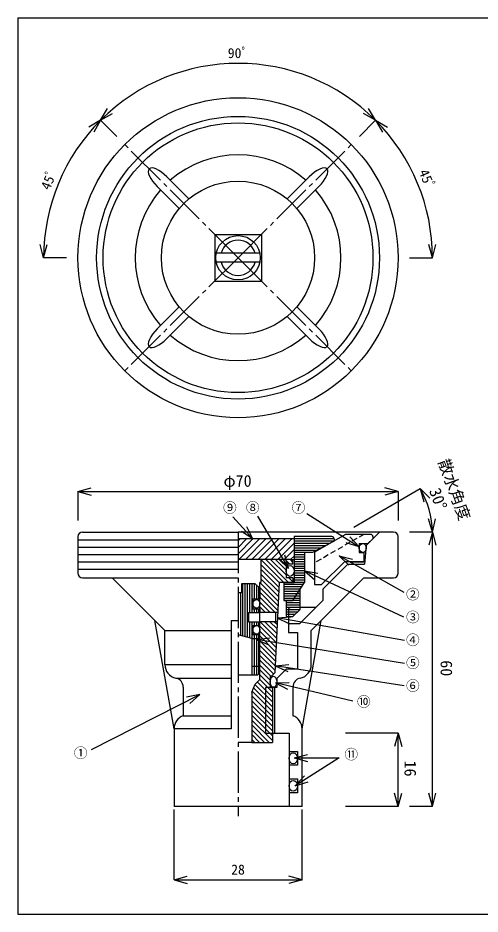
# Model space of a CAD drawing. Units: millimetres on the paper. Extents: x -140 to 140, y -97 to 99.
# Drawn here: x -139.9 to -38.9, y -96.9 to 99.1 of the extents above; entities that cross this region are included whole.
import ezdxf
from ezdxf.enums import TextEntityAlignment as Align

# ---------------------------------------------------------------- set-up
doc = ezdxf.new("R2010")
doc.units = ezdxf.units.MM
doc.linetypes.add('CHAIN2', pattern=[12, 9, -1, 1, -1])
doc.linetypes.add('DASHED1', pattern=[1.8, 1.2, -0.6])
for name, color, linetype in [('0-0_図面枠', 7, 'Continuous'), ('0-1_ノズル', 3, 'Continuous'), ('0-6', 4, 'Continuous')]:
    doc.layers.add(name, color=color, linetype=linetype)
doc.styles.add('ＭＳ ゴシック', font='')
doc.styles.get('ＭＳ ゴシック').set_extended_font_data('MS Gothic')

msp = doc.modelspace()

# ---------------------------------------------------------------- linework, layer by layer
at = {"layer": '0-0_図面枠', "color": 5}
msp.add_line((-139.949, 99.1), (140.051, 99.1), dxfattribs=at)
msp.add_lwpolyline([(-139.949, 99.1), (-139.949, -96.9), (140.051, -96.9), (140.051, 99.1)], dxfattribs=at)
at = {"layer": '0-1_ノズル', "color": 7, "linetype": 'CHAIN2'}
for p, q in [((-91.822, 46.651), (-116.571, 71.4)), ((-91.822, 46.651), (-67.073, 71.4)), ((-91.822, 46.651), (-116.571, 21.902)), ((-91.822, 46.651), (-67.073, 21.902)), ((-91.822, -13.349), (-91.822, -75.476))]:
    msp.add_line(p, q, dxfattribs=at)
at = {"layer": '0-1_ノズル', "color": 7}
for p, q in [((-102.558, 59.508), (-107.378, 64.329)), ((-81.086, 59.508), (-76.266, 64.329)), ((-104.679, 57.387), (-109.5, 62.208)), ((-78.965, 57.387), (-74.144, 62.208)), ((-104.679, 35.915), (-109.5, 31.095)), ((-78.965, 35.915), (-74.144, 31.095)), ((-102.558, 33.794), (-107.378, 28.974)), ((-81.086, 33.794), (-76.266, 28.974)), ((-91.822, -15.149), (-126.822, -15.149)), ((-91.822, -16.749), (-126.822, -16.749)), ((-91.822, -18.349), (-126.822, -18.349)), ((-86.822, -19.349), (-81.822, -24.349)), ((-85.761, -19.349), (-80.761, -24.349)), ((-84.701, -19.349), (-81.322, -22.727)), ((-83.64, -19.349), (-81.313, -21.676)), ((-82.579, -19.349), (-81.322, -20.606)), ((-81.519, -19.349), (-80.519, -20.349)), ((-80.458, -19.349), (-79.822, -19.985)), ((-91.822, -19.949), (-126.822, -19.949)), ((-91.822, -21.549), (-126.822, -21.549)), ((-86.822, -20.409), (-82.825, -24.407)), ((-86.822, -21.47), (-82.873, -25.419)), ((-86.822, -22.531), (-82.921, -26.432)), ((-80.701, -23.349), (-79.822, -24.227)), ((-87.072, -24.402), (-83.017, -28.456)), ((-87.072, -25.463), (-83.066, -29.469)), ((-86.822, -23.591), (-82.969, -27.444)), ((-87.072, -26.523), (-83.114, -30.481)), ((-87.072, -27.584), (-83.707, -30.949)), ((-87.072, -28.645), (-84.768, -30.949)), ((-87.072, -29.705), (-85.828, -30.949)), ((-87.072, -30.766), (-86.889, -30.949)), ((-83.136, -30.949), (-87.072, -30.949)), ((-83.572, -32.949), (-83.572, -30.949)), ((-83.231, -32.949), (-87.072, -32.949)), ((-87.01, -32.949), (-83.403, -36.556)), ((-85.95, -32.949), (-83.355, -35.544)), ((-84.889, -32.949), (-83.307, -34.531)), ((-83.828, -32.949), (-83.259, -33.519)), ((-87.072, -33.948), (-83.451, -37.569)), ((-87.072, -35.009), (-83.5, -38.581)), ((-87.072, -36.069), (-83.548, -39.593)), ((-87.072, -37.13), (-83.596, -40.606)), ((-87.072, -38.191), (-83.644, -41.618)), ((-87.072, -39.251), (-83.692, -42.631)), ((-87.072, -40.312), (-83.741, -43.643)), ((-87.072, -41.373), (-84.032, -44.413)), ((-87.072, -42.433), (-84.656, -44.849)), ((-87.072, -43.494), (-84.822, -45.744)), ((-87.072, -44.555), (-84.822, -46.805)), ((-88.13, -46.678), (-84.322, -50.487)), ((-87.61, -46.137), (-84.322, -49.426)), ((-87.08, -45.607), (-84.322, -48.365)), ((-88.751, -48.178), (-84.322, -52.608)), ((-88.441, -47.428), (-84.322, -51.547)), ((-88.822, -49.169), (-84.322, -53.669)), ((-88.822, -50.229), (-84.322, -54.729)), ((-88.822, -51.29), (-84.322, -55.79)), ((-88.822, -52.351), (-84.322, -56.851)), ((-88.822, -53.411), (-84.322, -57.911)), ((-88.822, -54.472), (-84.322, -58.972)), ((-88.822, -55.533), (-85.006, -59.349)), ((-88.822, -56.593), (-86.066, -59.349)), ((-88.822, -57.654), (-87.127, -59.349)), ((-88.822, -58.715), (-88.188, -59.349)), ((-56.822, -73.349), (-68.322, -73.349))]:
    msp.add_line(p, q, dxfattribs=at)
at = {"layer": '0-1_ノズル'}
for p, q in [((-96.922, 51.751), (-96.922, 41.551)), ((-96.922, 41.551), (-86.722, 41.551)), ((-125.822, -13.349), (-91.822, -13.349)), ((-57.822, -13.349), (-91.822, -13.349)), ((-126.822, -14.349), (-126.822, -22.349)), ((-71.322, -14.349), (-79.572, -14.349)), ((-79.572, -14.349), (-79.572, -24.349)), ((-68.322, -13.849), (-75.072, -17.746)), ((-70.822, -14.849), (-70.822, -15.349)), ((-62.822, -13.849), (-68.322, -13.849)), ((-62.322, -14.849), (-63.432, -15.849)), ((-62.322, -14.349), (-62.322, -14.849)), ((-56.822, -22.349), (-56.822, -14.349)), ((-65.322, -15.849), (-65.322, -17.849)), ((-65.322, -15.849), (-63.432, -15.849)), ((-80.322, -19.349), (-91.822, -19.349)), ((-86.822, -19.349), (-86.822, -24.349)), ((-80.322, -19.349), (-79.822, -19.349)), ((-79.822, -20.349), (-79.822, -19.349)), ((-77.322, -17.849), (-77.322, -24.349)), ((-75.072, -17.746), (-75.072, -24.849)), ((-65.322, -17.849), (-64.322, -17.849)), ((-64.322, -17.849), (-64.322, -19.849)), ((-81.322, -20.349), (-81.322, -23.349)), ((-79.822, -20.349), (-81.322, -20.349)), ((-73.572, -24.849), (-68.572, -19.849)), ((-64.322, -19.849), (-68.572, -19.849)), ((-66.822, -19.849), (-64.322, -19.849)), ((-125.822, -23.349), (-119.322, -23.349)), ((-119.322, -23.349), (-91.822, -23.349)), ((-79.822, -23.349), (-81.322, -23.349)), ((-79.822, -23.349), (-79.822, -24.349)), ((-75.822, -34.849), (-64.322, -23.349)), ((-64.322, -23.349), (-57.822, -23.349)), ((-91.072, -24.649), (-91.072, -26.649)), ((-88.072, -24.649), (-91.072, -24.649)), ((-88.072, -24.649), (-87.072, -25.649)), ((-86.822, -24.349), (-87.072, -24.349)), ((-82.822, -24.349), (-83.765, -44.159)), ((-79.822, -24.349), (-82.822, -24.349)), ((-81.822, -24.349), (-81.822, -28.349)), ((-81.822, -24.349), (-79.572, -24.349)), ((-79.822, -28.349), (-77.322, -24.349)), ((-75.072, -24.849), (-73.572, -24.849)), ((-91.072, -26.649), (-91.822, -26.649)), ((-87.072, -25.649), (-87.072, -27.949)), ((-78.322, -25.949), (-78.322, -30.349)), ((-73.322, -25.849), (-73.322, -28.349)), ((-88.572, -27.949), (-88.572, -30.149)), ((-88.572, -27.949), (-87.072, -27.949)), ((-81.822, -28.349), (-79.822, -28.349)), ((-78.322, -33.349), (-73.322, -28.349)), ((-89.572, -30.949), (-89.572, -32.949)), ((-89.572, -30.949), (-87.072, -30.949)), ((-88.572, -30.149), (-87.072, -30.149)), ((-87.072, -30.149), (-87.072, -30.949)), ((-80.822, -30.349), (-80.822, -33.349)), ((-74.822, -29.849), (-80.322, -29.849)), ((-93.322, -32.674), (-93.322, -56.349)), ((-93.322, -32.674), (-91.822, -32.674)), ((-89.572, -32.949), (-87.072, -32.949)), ((-87.072, -33.749), (-87.072, -32.949)), ((-77.822, -56.349), (-73.647, -32.674)), ((-107.822, -34.849), (-93.322, -34.849)), ((-88.572, -33.749), (-88.572, -35.749)), ((-88.572, -33.749), (-87.072, -33.749)), ((-80.822, -33.349), (-80.822, -35.349)), ((-80.822, -33.349), (-78.322, -33.349)), ((-75.822, -42.349), (-75.822, -34.849)), ((-88.822, -36.649), (-91.822, -35.845)), ((-88.822, -36.649), (-87.072, -36.649)), ((-88.822, -36.649), (-88.822, -44.649)), ((-88.572, -35.749), (-87.072, -35.749)), ((-87.072, -44.149), (-87.072, -35.749)), ((-80.822, -35.349), (-78.822, -35.349)), ((-78.822, -35.349), (-78.822, -43.349)), ((-107.822, -42.349), (-93.322, -42.349)), ((-88.822, -42.649), (-87.072, -42.649)), ((-87.572, -44.649), (-91.822, -44.649)), ((-87.572, -44.649), (-87.072, -44.149)), ((-84.489, -44.849), (-84.822, -44.849)), ((-84.489, -44.849), (-83.765, -44.159)), ((-93.322, -45.349), (-105.422, -45.349)), ((-88.822, -48.349), (-88.115, -46.642)), ((-88.115, -46.642), (-87.072, -45.599)), ((-83.322, -45.349), (-83.322, -47.349)), ((-103.822, -47.248), (-103.822, -53.52)), ((-88.822, -48.349), (-88.822, -59.349)), ((-85.822, -47.349), (-85.822, -57.349)), ((-83.322, -47.349), (-85.822, -47.349)), ((-84.322, -47.349), (-84.322, -59.349)), ((-83.822, -47.349), (-83.822, -57.349)), ((-79.822, -47.248), (-79.822, -53.52)), ((-103.822, -53.52), (-93.322, -53.52)), ((-105.822, -56.349), (-105.822, -73.349)), ((-77.822, -73.349), (-77.822, -56.349)), ((-85.822, -57.349), (-80.672, -57.349)), ((-80.672, -57.349), (-80.672, -73.349)), ((-88.822, -59.349), (-91.822, -59.349)), ((-88.822, -59.349), (-84.322, -59.349)), ((-80.672, -61.349), (-78.822, -61.349)), ((-78.822, -61.349), (-78.822, -64.349)), ((-80.672, -64.349), (-80.672, -67.349)), ((-78.822, -64.349), (-80.672, -64.349)), ((-80.672, -67.349), (-78.822, -67.349)), ((-78.822, -67.349), (-78.822, -70.349)), ((-78.822, -70.349), (-80.672, -70.349)), ((-77.822, -73.349), (-105.822, -73.349))]:
    msp.add_line(p, q, dxfattribs=at)
at = {"layer": '0-1_ノズル', "color": 4}
for p, q in [((-87.076, 47.651), (-96.568, 47.651)), ((-87.076, 45.651), (-96.568, 45.651)), ((-126.822, -4.466), (-123.924, -3.69)), ((-66.544, -12.245), (-51.996, -3.846)), ((-56.822, -4.466), (-59.72, -3.69)), ((-51.996, -3.846), (-49.875, -5.967)), ((-51.996, -3.846), (-51.22, -6.743)), ((-126.822, -4.466), (-56.822, -4.466)), ((-126.822, -4.466), (-123.924, -5.243)), ((-126.822, -4.466), (-126.822, -10.849)), ((-56.822, -4.466), (-59.72, -5.243)), ((-56.822, -4.466), (-56.822, -10.849)), ((-49.322, -13.349), (-50.171, -10.471)), ((-49.322, -13.349), (-48.618, -10.433)), ((-88.557, -14.849), (-89.92, -12.176)), ((-49.322, -13.349), (-54.322, -13.349)), ((-49.322, -13.349), (-54.322, -13.349)), ((-49.322, -13.349), (-50.098, -16.247)), ((-49.322, -73.349), (-49.322, -13.349)), ((-49.322, -13.349), (-48.545, -16.247)), ((-70.822, -14.849), (-79.572, -14.849)), ((-70.822, -15.349), (-79.572, -15.349)), ((-65.324, -16.603), (-67.349, -14.391)), ((-71.762, -15.849), (-79.572, -15.849)), ((-72.703, -16.349), (-79.572, -16.349)), ((-73.643, -16.849), (-79.572, -16.849)), ((-74.583, -17.349), (-79.572, -17.349)), ((-80.8, -21.31), (-81.615, -18.423)), ((-77.322, -17.849), (-79.572, -17.849)), ((-77.322, -18.349), (-79.572, -18.349)), ((-77.322, -18.849), (-79.572, -18.849)), ((-77.322, -19.349), (-79.572, -19.349)), ((-69.721, -18.514), (-67.586, -20.621)), ((-77.322, -19.849), (-79.572, -19.849)), ((-77.322, -20.349), (-79.572, -20.349)), ((-77.322, -20.849), (-79.572, -20.849)), ((-77.322, -21.349), (-79.572, -21.349)), ((-77.322, -21.849), (-79.572, -21.849)), ((-77.322, -22.349), (-79.572, -22.349)), ((-77.322, -22.849), (-79.572, -22.849)), ((-77.322, -23.349), (-79.572, -23.349)), ((-77.322, -21.849), (-75.025, -23.778)), ((-90.822, -24.649), (-90.822, -36.113)), ((-90.322, -24.649), (-90.322, -36.247)), ((-89.822, -24.649), (-89.822, -36.381)), ((-89.322, -24.649), (-89.322, -30.949)), ((-88.822, -24.649), (-88.822, -30.949)), ((-88.322, -24.649), (-88.322, -27.949)), ((-87.822, -24.899), (-87.822, -27.949)), ((-87.322, -25.399), (-87.322, -27.949)), ((-77.634, -24.849), (-81.822, -24.849)), ((-77.947, -25.349), (-81.822, -25.349)), ((-77.322, -23.849), (-79.572, -23.849)), ((-77.322, -24.349), (-79.572, -24.349)), ((-91.322, -26.649), (-91.322, -35.979)), ((-78.259, -25.849), (-81.822, -25.849)), ((-78.322, -26.349), (-81.822, -26.349)), ((-78.322, -26.849), (-81.822, -26.849)), ((-78.322, -27.349), (-81.822, -27.349)), ((-78.322, -27.849), (-81.822, -27.849)), ((-78.322, -28.349), (-81.822, -28.349)), ((-78.322, -28.849), (-81.322, -28.849)), ((-78.322, -29.349), (-81.322, -29.349)), ((-88.322, -30.149), (-88.322, -30.949)), ((-87.822, -30.149), (-87.822, -30.949)), ((-87.322, -30.149), (-87.322, -30.949)), ((-80.322, -29.849), (-81.322, -29.849)), ((-78.322, -30.349), (-81.322, -30.349)), ((-78.822, -30.849), (-81.322, -30.849)), ((-79.322, -31.349), (-81.322, -31.349)), ((-89.322, -32.949), (-89.322, -36.515)), ((-88.822, -32.949), (-88.822, -36.649)), ((-88.322, -32.949), (-88.322, -33.749)), ((-87.822, -32.949), (-87.822, -33.749)), ((-87.322, -32.949), (-87.322, -33.749)), ((-83.29, -32.123), (-80.572, -33.394)), ((-88.322, -35.749), (-88.322, -44.649)), ((-87.859, -36.818), (-85.123, -38.049)), ((-87.822, -35.749), (-87.822, -44.649)), ((-87.322, -35.749), (-87.322, -44.399)), ((-83.692, -42.631), (-80.946, -43.837)), ((-83.652, -46.316), (-81.009, -47.735)), ((-100.144, -48.868), (-103.079, -49.487)), ((-56.822, -57.349), (-68.322, -57.349)), ((-56.822, -57.349), (-57.598, -60.247)), ((-56.822, -73.349), (-56.822, -57.349)), ((-56.822, -57.349), (-56.045, -60.247)), ((-79.572, -62.754), (-76.675, -61.978)), ((-79.572, -62.754), (-76.675, -63.531)), ((-79.364, -68.862), (-77.33, -66.656)), ((-79.364, -68.862), (-76.5, -67.969)), ((-56.822, -73.349), (-57.598, -70.451)), ((-56.822, -73.349), (-56.045, -70.451)), ((-49.322, -73.349), (-50.098, -70.451)), ((-49.322, -73.349), (-48.545, -70.451)), ((-105.822, -89.42), (-105.822, -74.046)), ((-77.822, -89.42), (-77.822, -74.046)), ((-56.822, -73.349), (-68.322, -73.349)), ((-49.322, -73.349), (-54.322, -73.349)), ((-105.822, -89.42), (-102.924, -88.643)), ((-105.822, -89.42), (-77.822, -89.42)), ((-105.822, -89.42), (-102.924, -90.196)), ((-77.822, -89.42), (-80.72, -88.643)), ((-77.822, -89.42), (-80.72, -90.196))]:
    msp.add_line(p, q, dxfattribs=at)
at = {"layer": '0-1_ノズル', "color": 2}
for p, q in [((-79.572, -14.849), (-91.822, -14.849)), ((-88.557, -14.849), (-91.822, -18.114)), ((-89.971, -14.849), (-91.822, -16.699)), ((-91.386, -14.849), (-91.822, -15.285)), ((-87.143, -14.849), (-91.643, -19.349)), ((-85.729, -14.849), (-90.229, -19.349)), ((-84.315, -14.849), (-88.815, -19.349)), ((-82.9, -14.849), (-87.4, -19.349)), ((-81.486, -14.849), (-85.986, -19.349)), ((-80.072, -14.849), (-84.572, -19.349)), ((-79.572, -15.763), (-83.158, -19.349)), ((-79.572, -17.177), (-81.743, -19.349)), ((-79.572, -18.591), (-80.326, -19.345)), ((-79.822, -19.349), (-79.572, -19.349))]:
    msp.add_line(p, q, dxfattribs=at)
at = {"layer": '0-1_ノズル', "color": 7, "linetype": 'DASHED1'}
msp.add_line((-64.322, -13.849), (-75.072, -20.055), dxfattribs=at)
at = {"layer": '0-1_ノズル'}
for points in [[(-96.922, 51.751), (-86.722, 51.751), (-86.722, 41.551)], [(-60.907, -13.349), (-63.822, -16.264), (-64.172, -20.349)], [(-70.822, -15.349), (-75.524, -17.849), (-77.322, -17.849)], [(-73.322, -25.849), (-67.822, -20.349), (-64.172, -20.349)], [(-107.822, -42.349), (-107.822, -34.849), (-119.322, -23.349)], [(-87.072, -45.599), (-87.072, -45.345), (-87.072, -24.349)], [(-81.322, -28.349), (-81.322, -31.849), (-79.822, -31.849), (-78.322, -30.349)], [(-93.322, -56.349), (-105.822, -56.349), (-109.996, -32.674)], [(-84.822, -44.849), (-84.822, -47.349), (-84.322, -47.349)], [(-78.822, -43.349), (-81.322, -43.349), (-83.322, -45.349)]]:
    msp.add_lwpolyline(points, dxfattribs=at)
at = {"layer": '0-1_ノズル', "color": 4}
for points in [[(-76.818, -9.272), (-65.324, -16.603), (-68.185, -15.7)], [(-92.928, -9.996), (-88.557, -14.849), (-91.074, -13.215)], [(-87.588, -9.906), (-80.8, -21.31), (-82.95, -19.217)], [(-55.517, -26.59), (-69.721, -18.514), (-66.819, -19.271)], [(-55.589, -31.997), (-77.322, -21.849), (-74.368, -22.371)], [(-55.432, -37.069), (-83.29, -32.123), (-80.301, -31.865)], [(-55.432, -42.077), (-87.859, -36.818), (-84.875, -36.516)], [(-55.477, -46.95), (-83.692, -42.631), (-80.711, -42.302)], [(-66.71, -50.299), (-83.652, -46.316), (-80.654, -46.223)], [(-123.886, -60.921), (-100.144, -48.868), (-102.376, -50.872)], [(-79.572, -62.754), (-69.711, -62.754), (-79.364, -68.862)]]:
    msp.add_lwpolyline(points, dxfattribs=at)
at = {"layer": '0-1_ノズル'}
for radius in [35, 30.915, 29.5, 29.5, 16.75]:
    msp.add_circle((-91.822, 46.651), radius, dxfattribs=at)
at = {"layer": '0-1_ノズル', "color": 4}
msp.add_circle((-91.822, 46.651), 4.85, dxfattribs=at)
at = {"layer": '0-1_ノズル'}
for centre, radius, start, end in [((-91.822, 46.651), 22.5, 48.65222, 131.17745), ((-91.822, 46.651), 22.5, 138.82255, 221.17745), ((-91.822, 46.651), 22.5, 318.82255, 41.17745), ((-91.822, 46.651), 22.5, 228.82255, 311.17745), ((-125.822, -14.349), 1, 90, 180), ((-125.822, -14.349), 1, 90, 180), ((-125.822, -14.349), 1, 90, 180), ((-57.822, -14.349), 1, 0, 90), ((-71.322, -14.849), 0.5, 0, 90), ((-62.822, -14.349), 0.5, 0, 90), ((-125.822, -22.349), 1, 180, 270), ((-57.822, -22.349), 1, 270, 0), ((-80.322, -30.349), 0.5, 90, 180), ((-104.822, -42.349), 3, 180, 258.46304), ((-78.822, -42.349), 3, 281.53696, 0), ((-105.822, -47.248), 2, 0, 78.46304), ((-77.822, -47.248), 2, 101.53696, 180), ((-102.822, -56.349), 3, 109.47122, 180), ((-80.822, -56.349), 3, 0, 70.52878)]:
    msp.add_arc(centre, radius, start, end, dxfattribs=at)
at = {"layer": '0-1_ノズル', "color": 4}
for centre, radius, start, end in [((-91.822, 46.651), 3.85, 15.05465, 164.94535), ((-91.822, 46.651), 3.85, 195.05465, 344.94535), ((-69.322, -13.849), 20.006, 1.4321, 30), ((-69.322, -13.849), 20.006, 1.4321, 30)]:
    msp.add_arc(centre, radius, start, end, dxfattribs=at)
at = {"layer": '0-1_ノズル', "color": 7}
for centre, major_axis in [((-108.439, 63.268), (-2.828, 2.828)), ((-75.205, 63.268), (2.828, 2.828)), ((-108.439, 30.034), (-2.828, -2.828)), ((-75.205, 30.034), (2.828, -2.828))]:
    msp.add_ellipse(centre, major_axis=major_axis, ratio=0.375, start_param=4.712389, end_param=7.8539816, dxfattribs=at)
for centre, major_axis, ratio in [((-64.572, -16.849), (0, 1), 0.75), ((-80.447, -21.849), (0, 1.2), 0.7292), ((-87.822, -29.049), (0, 0.95), 0.7895), ((-87.822, -34.749), (0, 0.95), 0.7895), ((-84.072, -46.099), (0, 1.2), 0.625), ((-79.747, -62.849), (0, 1.2), 0.770833), ((-79.747, -68.849), (0, 1.2), 0.770833)]:
    msp.add_ellipse(centre, major_axis=major_axis, ratio=ratio, dxfattribs=at)
at = {"layer": '0-6'}
for p, q in [((-121.874, 76.703), (-120.374, 79.301)), ((-61.77, 76.703), (-63.27, 79.301)), ((-121.874, 76.703), (-124.472, 75.203)), ((-121.874, 76.703), (-119.276, 78.203)), ((-118.338, 73.168), (-121.874, 76.703)), ((-65.305, 73.168), (-61.77, 76.703)), ((-65.305, 73.168), (-61.77, 76.703)), ((-61.77, 76.703), (-64.368, 78.203)), ((-61.77, 76.703), (-59.172, 75.203)), ((-61.77, 76.703), (-60.27, 74.105)), ((-134.322, 46.651), (-135.098, 49.549)), ((-49.322, 46.651), (-50.098, 49.549)), ((-49.322, 46.651), (-48.545, 49.549)), ((-54.322, 46.651), (-49.322, 46.651))]:
    msp.add_line(p, q, dxfattribs=at)
for points in [[(-118.338, 73.168), (-121.874, 76.703), (-123.374, 74.105)], [(-129.322, 46.651), (-134.322, 46.651), (-133.545, 49.549)]]:
    msp.add_lwpolyline(points, dxfattribs=at)
for start, end in [(45, 135), (135, 180), (0, 45)]:
    msp.add_arc((-91.822, 46.651), 42.5, start, end, dxfattribs=at)

# ---------------------------------------------------------------- texts
at = {"layer": '0-1_ノズル', "color": 7, "style": 'ＭＳ ゴシック'}
for s, rotation, p in [('散水角度', 290, (-48.842, 1.841)), ('30°', 290, (-50.812, -4.539)), ('60', 270, (-48.304, -41.388)), ('16', 270, (-56.201, -63.325))]:
    msp.add_text(s, height=2.566, rotation=rotation, dxfattribs=at).set_placement(p, align=Align.BOTTOM_LEFT)
for s, height, p in [('φ70', 2.566, (-95.004, -4.203)), ('⑨', 2.199, (-95.113, -9.772)), ('⑧', 2.199, (-90.113, -9.772)), ('⑦', 2.199, (-80.113, -9.772)), ('②', 2.199, (-55.108, -28.712)), ('③', 2.199, (-55.108, -33.712)), ('④', 2.199, (-55.108, -38.712)), ('⑤', 2.199, (-55.108, -43.712)), ('⑥', 2.199, (-55.108, -48.712)), ('⑩', 2.199, (-65.833, -52.198)), ('①', 2.199, (-127.734, -63.412)), ('⑪', 2.199, (-68.578, -63.712)), ('28', 2.199, (-93.322, -88.92))]:
    msp.add_text(s, height=height, dxfattribs=at).set_placement(p, align=Align.BOTTOM_LEFT)
at = {"layer": '0-6', "color": 7, "style": 'ＭＳ ゴシック'}
msp.add_text('90ﾟ', height=2.199, dxfattribs=at).set_placement((-94.072, 89.651), align=Align.BOTTOM_LEFT)
for rotation, p in [(67.5, (-132.41, 61.028)), (292.5, (-52.956, 65.185))]:
    msp.add_text('45ﾟ', height=2.199, rotation=rotation, dxfattribs=at).set_placement(p, align=Align.BOTTOM_LEFT)

doc.saveas('drawing.dxf')
